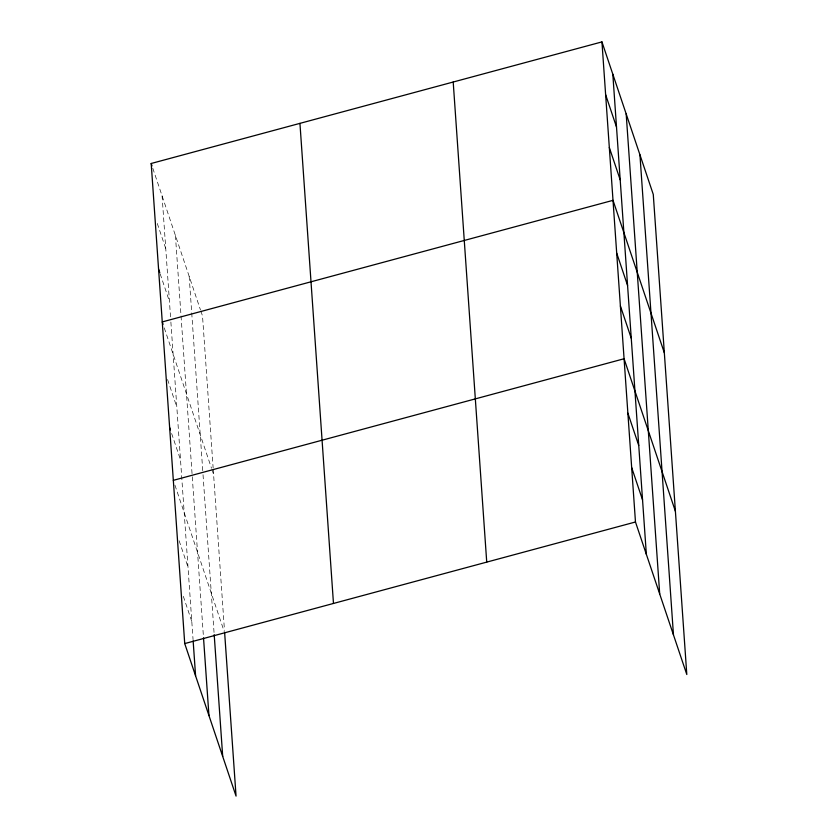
<?xml version="1.0" encoding="UTF-8"?>
<svg xmlns="http://www.w3.org/2000/svg" width="838" height="838" viewBox="0 0 838 838"><rect width="100%" height="100%" fill="white"/><g stroke="black" fill="none" stroke-linecap="round" stroke-linejoin="round"><path stroke-width="0.63" stroke-dasharray="4.19 3.14" d="M152.799 168.27L200.439 309.809M200.858 311.045L202.524 316.01L213.135 467.992M157.293 223.474L165.756 248.593M160.184 273.89L169.444 301.408M164.269 327.899L211.501 468.243M211.92 469.479L213.585 474.434M167.558 379.509L176.818 407.027M171.643 433.518L180.505 459.842M174.933 485.129L224.238 631.632M179.133 540.74L187.995 567.064M183.333 596.342L191.797 621.471M213.229 469.28L224.469 630.291M189.168 276.331L202.932 473.407M203.026 474.696L214.109 633.36M175.414 235.457L203.424 636.524M162.069 195.788L170.523 316.869M170.879 322.012L193.065 639.604"/><path stroke-width="1.26" d="M224.647 632.868L236.054 796.1L184.727 643.574L151.196 163.483L601.946 41.9L653.273 194.426L686.804 674.517L635.476 521.99L601.946 41.9M173.319 480.342L624.08 358.758L675.407 511.285M184.727 643.574L635.476 521.99M605.633 94.715L616.506 127.02M609.32 147.519L620.193 179.824M664.345 352.85L613.018 200.334L162.258 321.918L163.064 324.306M616.705 253.139L627.568 285.444M620.392 305.954L631.265 338.259M627.882 413.176L638.745 445.481M631.674 467.583L642.547 499.888M151.196 163.483L152.003 165.872M158.571 269.103L159.775 272.696M169.632 427.537L170.439 429.925M639.928 154.747L673.459 634.848M626.175 113.874L659.705 593.974M612.819 74.205L646.349 554.295M453.201 82.019L486.731 562.12M299.941 123.364L333.472 603.454M214.193 634.649L222.699 756.431M203.519 637.823L208.945 715.558M193.149 640.902L195.589 675.878"/></g></svg>
